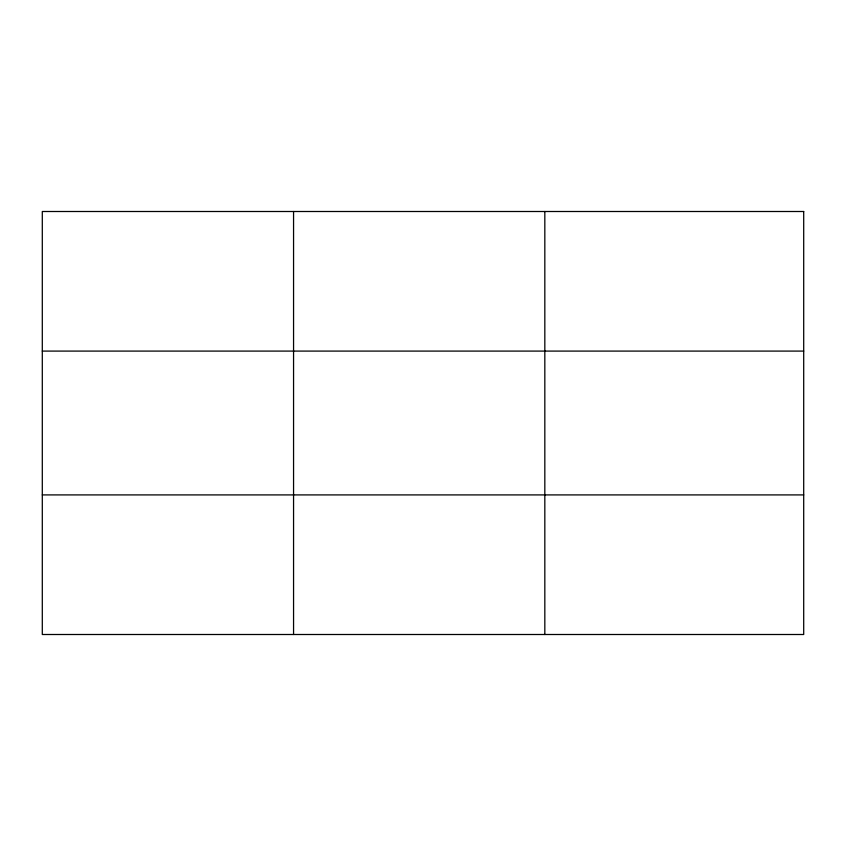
<?xml version="1.0" encoding="UTF-8"?>
<svg xmlns="http://www.w3.org/2000/svg" width="846" height="846" viewBox="0 0 846 846"><rect width="100%" height="100%" fill="white"/><g stroke="black" fill="none" stroke-linecap="round" stroke-linejoin="round"><path stroke-width="1.27" d="M293.562 634.5L293.562 211.5M544.824 634.5L544.824 211.5M42.3 351.09L803.7 351.09M42.3 494.91L803.7 494.91M803.7 211.5L42.3 211.5L42.3 634.5L803.7 634.5L803.7 211.5"/></g></svg>
